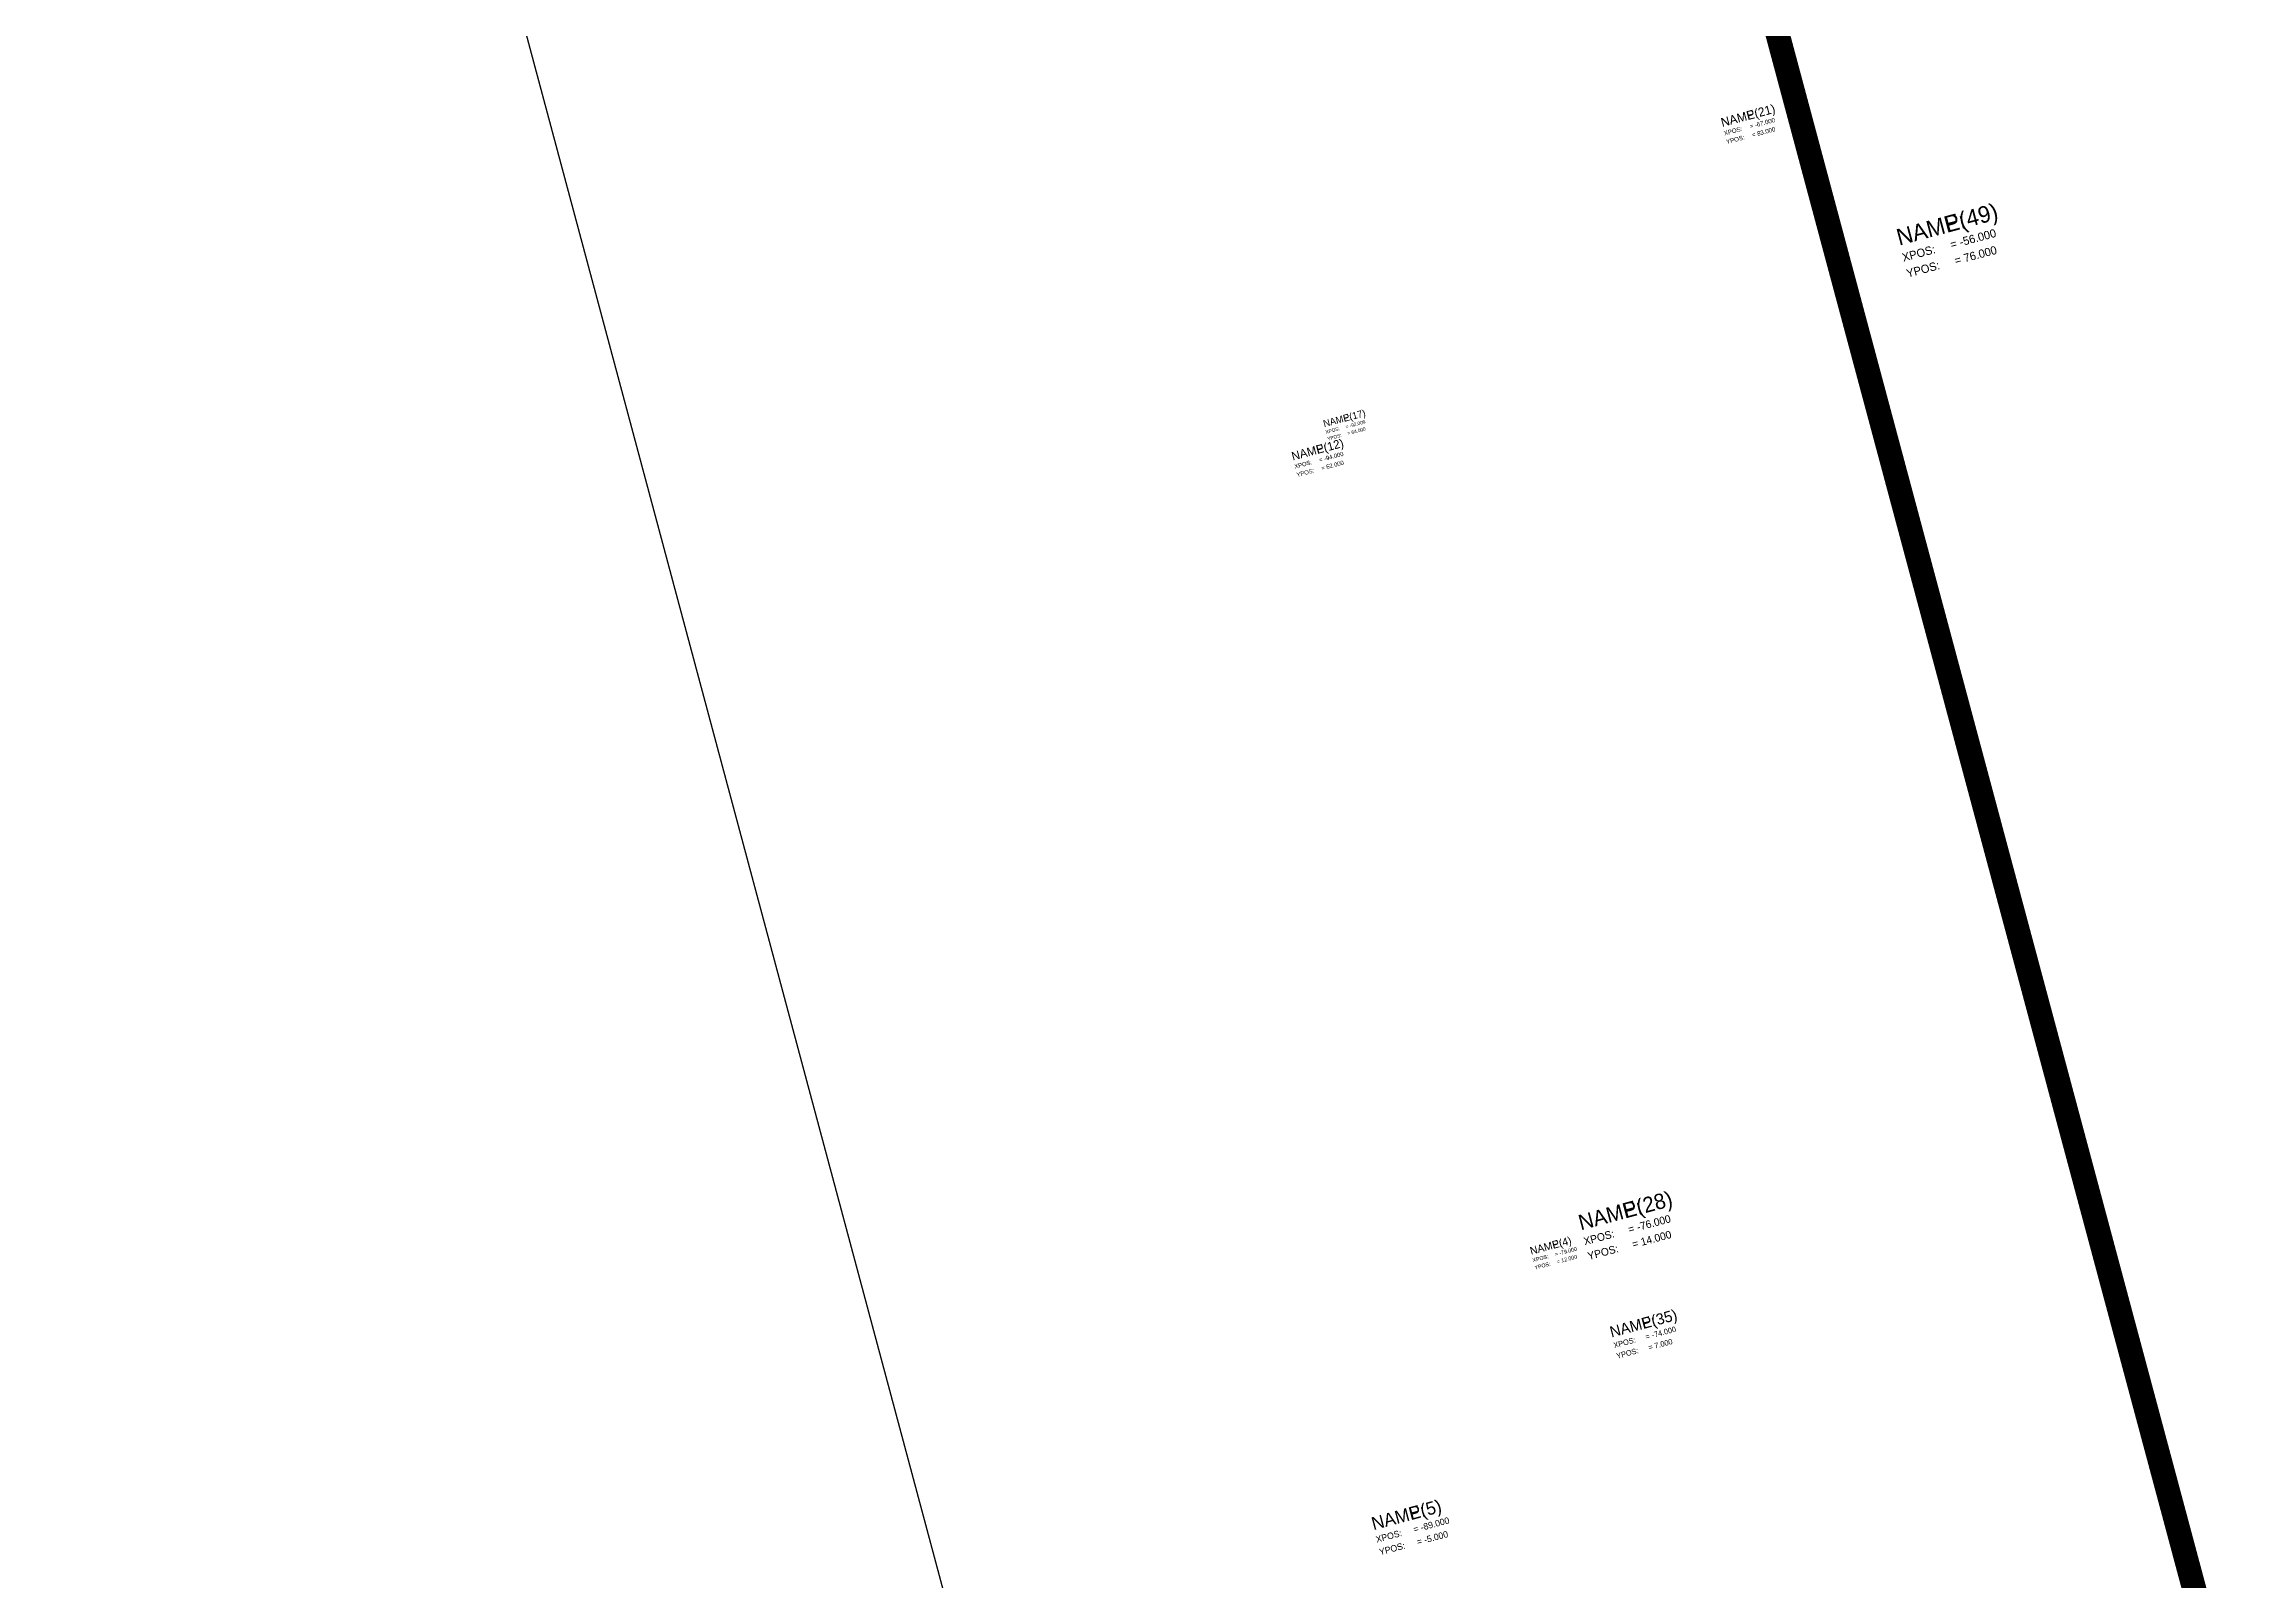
# Model space of a CAD drawing. Header units: metres. Extents: x -311 to 752, y -373 to 924.
# Drawn here: x -172.4 to -34.3, y -8.9 to 87.7 of the extents above; entities that cross this region are included whole.
import ezdxf

# ---------------------------------------------------------------- set-up
doc = ezdxf.new("R2010")
doc.units = ezdxf.units.M

# ---------------------------------------------------------------- blocks, each defined once
blk = doc.blocks.new('штамп')
at = {"layer": 'F_TitleBox', "color": 4}
blk.add_lwpolyline([(-34, -98), (-34, 199), (176, 199), (176, -98), (-34, -98)], close=True, dxfattribs=at)
at = {"layer": 'F_TitleBox', "color": 2, "const_width": 0.4}
blk.add_lwpolyline([(-14, -93), (-14, 194), (171, 194), (171, -93), (-14, -93)], close=True, dxfattribs=at)
at = {"color": 3}
blk.add_attdef('NAME', (1, 0), '', height=0.5, dxfattribs=at)
blk = doc.blocks.new('FLAG')
at = {"color": 3}
blk.add_text('NAME:', height=0.5, dxfattribs=at).set_placement((0, -0.5))
at = {"color": 4}
for s, p in [('YPOS:', (0, -1.5)), ('XPOS:', (0, -1))]:
    blk.add_text(s, height=0.25, dxfattribs=at).set_placement(p)
at = {"color": 3}
blk.add_attdef('NAME', (1.5, -0.5), '', height=0.5, dxfattribs=at)
at = {"color": 4}
for tag, p in [('YPOS', (1.5, -1.5)), ('XPOS', (1.5, -1))]:
    blk.add_attdef(tag, p, '', height=0.25, dxfattribs=at)

msp = doc.modelspace()

# ---------------------------------------------------------------- block references
at = {"xscale": 3.8, "yscale": 3.8, "zscale": 3.8, "rotation": 15}
msp.add_blockref('штамп', (10, 20), dxfattribs=at)
at = {"rotation": 15}
for p, xscale, yscale, zscale, values in [((-67, 83), 1.1163250057253267, 1.1163250057253267, 1.1163250057253267, {'NAME': 'P(21)', 'XPOS': '= -67.000', 'YPOS': '= 83.000'}), ((-56, 76), 2.082424842693807, 2.082424842693807, 2.082424842693807, {'NAME': 'P(49)', 'XPOS': '= -56.000', 'YPOS': '= 76.000'}), ((-92, 64), 0.8705399288238342, 0.8705399288238342, 0.8705399288238342, {'NAME': 'P(17)', 'XPOS': '= -92.000', 'YPOS': '= 64.000'}), ((-94, 62), 1.0711604439994702, 1.0711604439994702, 1.0711604439994702, {'NAME': 'P(12)', 'XPOS': '= -94.000', 'YPOS': '= 62.000'}), ((-76, 14), 1.9311816127489136, 1.9311816127489136, 1.9311816127489136, {'NAME': 'P(28)', 'XPOS': '= -76.000', 'YPOS': '= 14.000'}), ((-79, 12), 0.9663139217734347, 0.9663139217734347, 0.9663139217734347, {'NAME': 'P(4)', 'XPOS': '= -79.000', 'YPOS': '= 12.000'}), ((-74, 7), 1.3850462652651794, 1.3850462652651794, 1.3850462652651794, {'NAME': 'P(35)', 'XPOS': '= -74.000', 'YPOS': '= 7.000'}), ((-89, -5), 1.6300870024749512, 1.6300870024749512, 1.6300870024749512, {'NAME': 'P(5)', 'XPOS': '= -89.000', 'YPOS': '= -5.000'})]:
    msp.add_blockref('FLAG', p, dxfattribs=dict(at, xscale=xscale, yscale=yscale, zscale=zscale)).add_auto_attribs(values)

doc.saveas('drawing.dxf')
